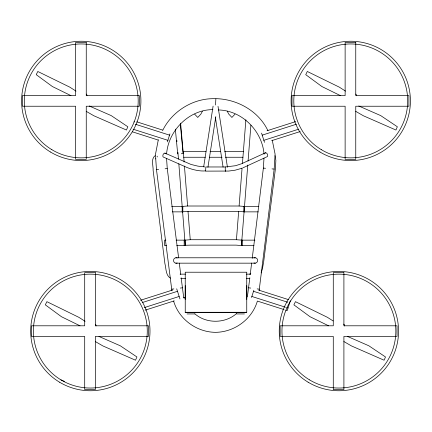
<?xml version="1.0" encoding="UTF-8"?>
<svg xmlns="http://www.w3.org/2000/svg" width="432" height="432" viewBox="0 0 432 432"><rect width="100%" height="100%" fill="white"/><g stroke="black" fill="none" stroke-linecap="round" stroke-linejoin="round"><path stroke-width="0.65" d="M86.913 95.785L86.843 94.754L86.314 94.084M95.996 325.976L95.92 324.94L95.396 324.275M344.563 325.976L344.282 324.545L343.57 324.14M356.416 95.785L356.346 94.754L355.817 94.084M215.498 105.008L215.87 98.96M252.218 258.374L263.374 168.091L263.984 158.182M259.146 290.493L274.163 169.09L275.087 154.121L272.241 140.119M177.79 152.842L177.698 153.976L175.349 129.125M183.19 152.491L180.614 123.152M184.837 240.143L190.242 239.717L236.439 239.717L238.669 211.421L244.075 211.842M182.174 211.864L182.174 206.437L187.591 206.01L239.096 206.01L242.087 167.978M242.455 163.307L245.884 119.772M247.757 165.067L241.423 245.549L236.018 245.122L190.669 245.122L176.753 245.565M248.071 161.066L250.9 125.145M247.379 296.962L249.826 277.765M250.236 274.423L251.64 263.056M205.751 170.856C200.135 171.499 192.926 169.825 187.223 167.589L163.091 156.935C162.308 155.585 163.318 153.268 164.905 153.085L190.987 164.446L197.856 166.131L204.838 166.914M203.683 166.752L213.095 106.115M207.949 167.243L215.806 116.602M158.317 139.779L155.434 154.553L156.481 169.625L171.866 290.504M166.579 153.965C168.35 130.55 189.13 109.517 212.933 109.625M133.979 122.051L134.136 121.576M167.384 141.885L169.949 133.855M251.548 297.454L253.832 290.309M289.991 301.871L287.199 310.608L285.93 310.203M290.088 301.568L290.331 300.807M261.122 272.927L262.397 268.823L263.671 261.846L275.4 168.907L275.864 160.407L275.108 155.628M202.408 111.235L200.815 114.194L197.743 117.434L194.67 114.194M162.751 130.313C171.655 112.077 191.446 99.268 211.761 98.707C234.484 97.61 258.05 109.841 267.932 130.702M265.081 153.247L265.599 152.723C267.192 152.896 268.229 155.201 267.451 156.557L243.022 167.794M234.976 114.194L231.903 117.434L228.83 114.194L227.237 111.235M236.736 313.367C225.369 323.692 206.339 323.935 194.805 313.767M265.599 152.723L241.504 163.777L235.613 165.704L225.212 166.968L205.821 166.968L205.637 171.126L228.744 171.056L235.165 170.186L241.92 168.269M155.093 155.682C150.682 158.722 153.371 166.093 153.149 170.554L164.884 263.493C166.196 268.115 165.58 275.524 170.408 278.122M267.084 130.739L295.634 121.613M262.202 135.146L296.46 124.2M263.849 140.314L298.744 129.163M271.658 140.665L300.202 131.544M140.508 300.272L172.865 289.931M142.603 302.454L177.498 291.298M144.256 307.616L179.15 296.465M145.082 310.203L174.263 300.872M155.925 158.83L155.65 158.868M171.693 289.181L173.837 288.9M180.279 288.068L182.428 287.788L181.154 277.798M156.481 169.625L158.636 169.409M165.105 168.777L167.26 168.566L178.616 257.818M182.612 211.842L188.017 211.421L238.669 211.421M181.3 153.743L183.098 153.625L180.306 124.076M205.999 151.357L183.292 151.357L184.129 162.022M210.006 151.357L220.693 151.357M224.699 151.357L243.4 151.357M183.757 157.259L205.27 157.259M209.309 157.259L222.086 157.259M225.445 157.259L242.93 157.259M171.725 206.437L182.828 206.437L182.828 211.864L172.379 211.864M258.871 206.437L243.848 206.437L243.848 211.864L258.217 211.864M165.888 240.143L164.581 240.143L164.581 245.565L166.541 245.565M176.078 240.143L185.263 240.143L185.263 245.565L178.826 163.782M254.907 240.143L241.412 240.143L241.412 245.565L253.973 245.565M175.856 257.785L255.355 257.785M175.846 263.164L255.361 263.164M180.122 274.147L185.479 274.147M246.429 274.147L250.447 274.147M180.792 278.419L185.479 278.419M246.429 278.419L249.777 278.419M185.236 285.628L185.236 299.403M246.748 285.628L246.748 299.403M183.47 297.761L184.81 297.761M185.236 312.287L246.748 312.287L246.748 272.219L185.236 272.219L185.236 312.66L246.272 312.66L246.272 312.287M187.061 313.934L194.875 313.934M236.639 313.934L244.453 313.934M218.414 109.96C241.985 110.381 262.262 130.977 264.06 154.224M239.096 206.01L244.501 206.437L244.501 211.864M236.439 239.717L241.85 240.143M263.374 168.091L265.534 168.291M272.003 168.89L274.163 169.09M248.584 287.798L250.733 288.074M257.175 288.895L259.324 289.17M136.836 121.851L162.772 130.14M135.378 124.227L169.538 135.146M133.094 129.195L167.886 140.314M132.268 131.776L158.204 140.065M258.779 290.137L288.598 299.668M253.514 291.298L287.771 302.249M251.861 296.465L285.487 307.211M286.756 307.616L288.025 308.021M284.029 309.593L257.38 301.077C252.137 319.286 234.333 332.17 215.509 332.338C196.652 332.176 178.859 319.253 173.605 301.034M60.95 379.874A56.948 56.948 0 0 0 147.263 332.149A56.948 56.948 0 0 0 62.775 281.259A56.948 56.948 0 0 0 60.95 379.874L64.427 381.391M358.749 105.986L380.711 115.603L397.359 126.776L395.933 130.032L363.323 115.744L355.73 111.353M89.246 105.986L111.202 115.603L127.85 126.776L126.425 130.032L93.82 115.744L86.222 111.353M347.506 336.442L368.858 345.794L385.506 356.967L384.08 360.218L351.47 345.935L343.877 341.545M98.939 336.442L120.285 345.794L136.933 356.967L135.508 360.218L102.897 345.935L95.305 341.545M340.432 95.618L321.894 86.535L305.737 74.666L307.303 71.474L339.271 87.134L345.53 91.12M70.929 95.618L52.391 86.535L36.234 74.666L37.795 71.474L69.768 87.134L76.027 91.12M328.585 325.809L310.041 316.726L293.884 304.852L295.45 301.666L327.418 317.326L333.11 320.949M80.012 325.809L61.474 316.726L45.317 304.852L46.877 301.666L78.851 317.326L85.109 321.311M164.905 153.085L165.429 153.603M184.14 298.188L183.632 296.962L182.428 287.788M261.544 133.099L264.508 142.36M176.699 288.803L179.944 298.96M225.212 166.968L225.326 171.245L225.266 170.856M218.014 106.348L227.453 167.281M215.363 117.239L223.085 167.103M179.291 263.147L180.733 274.466M176.796 140.287L176.926 141.631M184.442 166.023L187.591 206.01M188.017 211.421L190.242 239.717M177.935 152.447L178.459 159.116M166.558 158.436L167.26 168.566M242.498 240.143L242.498 245.565M239.841 312.287L239.841 312.66M217.323 312.287L217.323 312.66M215.757 312.287L215.757 312.66M214.191 312.287L214.191 312.66M191.673 312.287L191.673 312.66M184.178 240.143L184.178 245.565M177.228 257.969A2.678 2.657 -90 0 0 174.085 258.817A2.722 2.7 -90 0 0 174.577 262.624A2.678 2.657 -90 0 0 177.217 262.985M253.984 257.969A2.678 2.657 -90 0 1 257.121 258.817A2.722 2.7 -90 0 1 253.94 262.991M157.167 157.005A1.085 1.058 -90 0 1 157.275 156.184M249.869 274.315A1.085 1.058 -90 0 1 250.792 273.24M86.254 42.455L75.622 42.455L75.622 95.607L22.475 95.607L22.475 106.234L75.622 106.234L75.622 159.386L86.254 159.386L86.254 106.234L139.401 106.234L139.401 95.607L86.254 95.607L86.254 42.455M355.757 42.455L345.13 42.455L345.13 95.607L291.978 95.607L291.978 106.234L345.13 106.234L345.13 159.386L355.757 159.386L355.757 106.234L408.91 106.234L408.91 95.607L355.757 95.607L355.757 42.455M95.337 272.646L84.704 272.646L84.704 325.798L31.558 325.798L31.558 336.425L84.704 336.425L84.704 389.578L95.337 389.578L95.337 336.425L148.484 336.425L148.484 325.798L95.337 325.798L95.337 272.646M343.904 272.646L333.277 272.646L333.277 325.798L280.125 325.798L280.125 336.425L333.277 336.425L333.277 389.578L343.904 389.578L343.904 336.425L397.057 336.425L397.057 325.798L343.904 325.798L343.904 272.646M50.468 152.01A59.659 59.659 0 0 0 140.897 102.011A59.659 59.659 0 0 0 52.38 48.697A59.659 59.659 0 0 0 50.468 152.01M51.867 149.688A56.948 56.948 0 0 0 138.186 101.957A56.948 56.948 0 0 0 53.692 51.068A56.948 56.948 0 0 0 51.867 149.688M59.551 382.196A59.659 59.659 0 0 0 149.98 332.197A59.659 59.659 0 0 0 61.463 278.888A59.659 59.659 0 0 0 59.551 382.196M308.119 382.196A59.659 59.659 0 0 0 398.547 332.197A59.659 59.659 0 0 0 310.036 278.888A59.659 59.659 0 0 0 308.119 382.196M309.517 379.874A56.948 56.948 0 0 0 395.836 332.149A56.948 56.948 0 0 0 311.348 281.259A56.948 56.948 0 0 0 309.517 379.874M319.972 152.01A59.659 59.659 0 0 0 410.4 102.011A59.659 59.659 0 0 0 321.883 48.697A59.659 59.659 0 0 0 319.972 152.01M321.37 149.688A56.948 56.948 0 0 0 407.689 101.957A56.948 56.948 0 0 0 323.195 51.068A56.948 56.948 0 0 0 321.37 149.688"/></g></svg>
